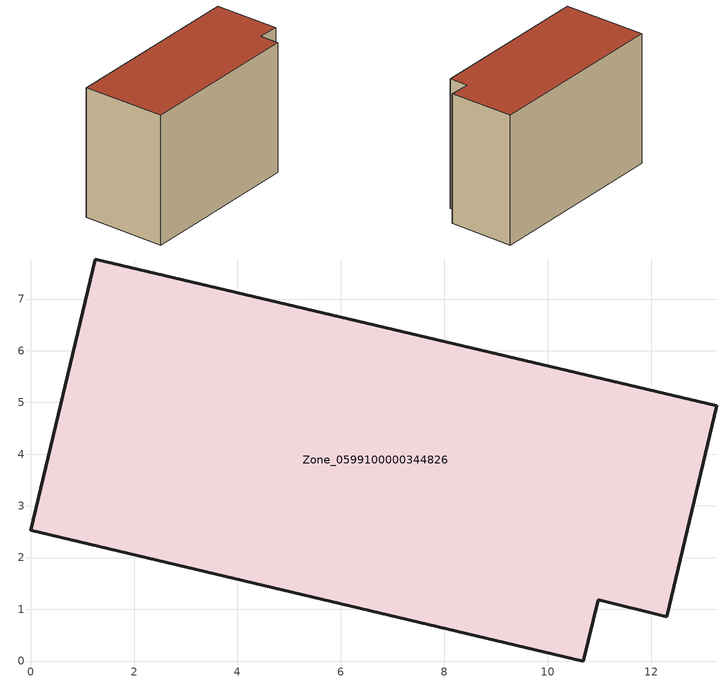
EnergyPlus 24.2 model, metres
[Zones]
Zone_0599100000344826
 floor ground (C_G): 0,2.53 1.25,7.77 13.27,4.94 12.3,0.86 10.98,1.18 10.69,0 z0
 wall outside (C_F): 1.25,7.77 0,2.53 10.69,0 10.98,1.18 12.3,0.86 13.27,4.94 1.25,7.77 z0:8.48
 roof outside (C_R): 13.27,4.94 1.25,7.77 0,2.53 10.69,0 10.98,1.18 12.3,0.86 z8.48
[BUILDING]
Pand.0599100000344826: North Axis=0; Terrain=City; Loads Convergence Tolerance Value=0.04; Temperature Convergence Tolerance Value=0.4; Solar Distribution=FullExterior; Maximum Number of Warmup Days=25; Minimum Number of Warmup Days=1
[Site:Location]
Rotterdam.The.Hague.AP_ZH_NLD Design_Conditions: Latitude=51.96; Longitude=4.45; Time Zone=1; Elevation=-4.5
[SITE:GROUNDTEMPERATURE:BUILDINGSURFACE]
18, 18, 18, 18, 18, 18, 18, 18, 18, 18, 18, 18
[MATERIAL] Thermal Absorptance=0.9; Solar Absorptance=0.7; Visible Absorptance=0.7
Name | Roughness | Thickness | Conductivity | Density | Specific Heat
G.TI.1992-2005 | MediumSmooth | 0.15 | 0.06 | 540 | 1210
F.TI.1992-2005 | Rough | 0.3 | 0.12 | 1920 | 840
R.TI.1992-2005 | MediumRough | 0.2 | 0.08 | 1500 | 1000
[CONSTRUCTION]
C_G: G.TI.1992-2005
C_F: F.TI.1992-2005
C_R: R.TI.1992-2005
[ZONE]
Zone_0599100000344826: Type=1; Multiplier=1; Ceiling Height=Autocalculate; Volume=Autocalculate; Floor Area=autocalculate; Part of Total Floor Area=Yes
[ZONEINFILTRATION:DESIGNFLOWRATE]
Infil_Zone_0599100000344826: Zone or ZoneList or Space or SpaceList=Zone_0599100000344826; Schedule=AlwaysOn; Design Flow Rate Calculation Method=Flow/Area; Flow Rate per Floor Area=0.0015; Constant Term Coefficient=1; Temperature Term Coefficient=0; Velocity Term Coefficient=0; Velocity Squared Term Coefficient=0
[HVACTEMPLATE:ZONE:IDEALLOADSAIRSYSTEM]
Zone_0599100000344826: Maximum Heating Supply Air Temperature=50; Minimum Cooling Supply Air Temperature=13; Maximum Heating Supply Air Humidity Ratio=0.0156; Minimum Cooling Supply Air Humidity Ratio=0.0077; Heating Limit=NoLimit; Cooling Limit=NoLimit; Dehumidification Control Type=ConstantSensibleHeatRatio; Cooling Sensible Heat Ratio=0.7; Dehumidification Setpoint=60; Humidification Control Type=None; Humidification Setpoint=30; Outdoor Air Method=None; Outdoor Air Flow Rate per Person=0.00944; Outdoor Air Flow Rate per Zone Floor Area=0; Outdoor Air Flow Rate per Zone=0; Demand Controlled Ventilation Type=None; Outdoor Air Economizer Type=NoEconomizer; Heat Recovery Type=None; Sensible Heat Recovery Effectiveness=0.7; Latent Heat Recovery Effectiveness=0.65
[ZONECONTROL:THERMOSTAT]
ThermostatControl_Zone_0599100000344826: Zone or ZoneList=Zone_0599100000344826; Control Type Schedule=DualSetpointControlType; Control 1=Thermostat_Zone_0599100000344826; Temperature Difference Between Cutout And Setpoint=0
[THERMOSTATSETPOINT:DUALSETPOINT]
Thermostat_Zone_0599100000344826: Heating Setpoint Temperature Schedule=HeatingSetpoint_Zone_0599100000344826; Cooling Setpoint Temperature Schedule=CoolingSetpoint_Zone_0599100000344826
[SCHEDULE:COMPACT]
HeatingSetpoint_Zone_0599100000344826: Through: 12/31, For: AllDays, Until: 24:00, 21
CoolingSetpoint_Zone_0599100000344826: Through: 12/31, For: AllDays, Until: 24:00, 24
DualSetpointControlType: Through: 12/31, For: AllDays, Until: 24:00, 4
AlwaysOn: Through: 12/31, For: AllDays, Until: 24:00, 1
